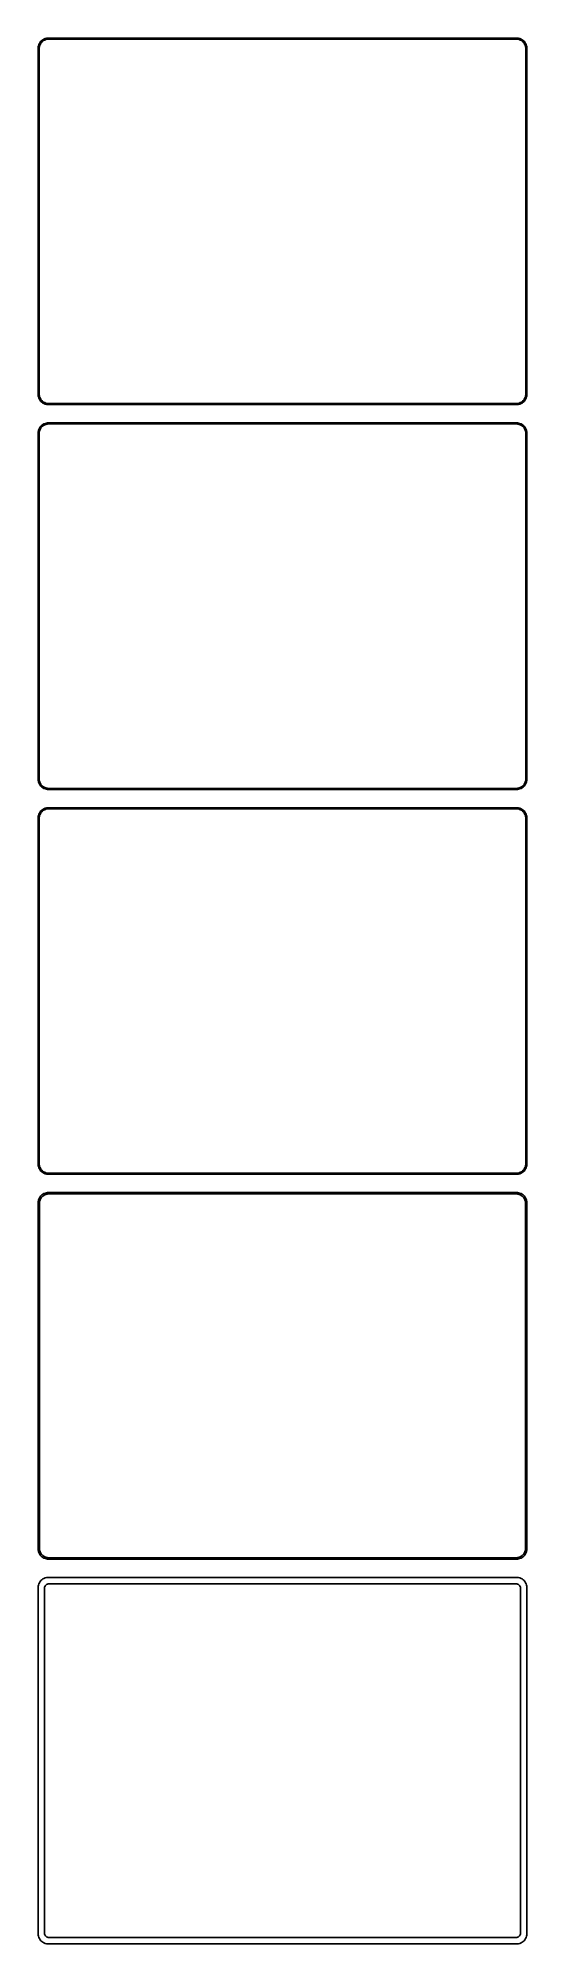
# Model space of a CAD drawing. Header units: metres. Extents: x -120 to 120, y 855 to 1791.
import ezdxf

# ---------------------------------------------------------------- set-up
doc = ezdxf.new("R2010")
doc.units = ezdxf.units.M

msp = doc.modelspace()

# ---------------------------------------------------------------- linework, layer by layer
for p, q in [((-119.649, 1787.84), (-119.843, 1787.24)), ((-119.382, 1788.41), (-119.649, 1787.84)), ((-119.045, 1788.94), (-119.382, 1788.41)), ((-119.166, 1787.5), (-118.912, 1788.04)), ((-118.645, 1789.42), (-119.045, 1788.94)), ((-118.912, 1788.04), (-118.593, 1788.54)), ((-118.187, 1789.85), (-118.645, 1789.42)), ((-118.593, 1788.54), (-118.213, 1789)), ((-118.213, 1789), (-117.778, 1789.41)), ((-117.679, 1790.22), (-118.187, 1789.85)), ((-117.778, 1789.41), (-117.295, 1789.76)), ((-117.129, 1790.52), (-117.679, 1790.22)), ((-117.295, 1789.76), (-116.772, 1790.05)), ((-116.545, 1790.76), (-117.129, 1790.52)), ((-116.772, 1790.05), (-116.218, 1790.27)), ((-115.937, 1790.91), (-116.545, 1790.76)), ((-116.218, 1790.27), (-115.64, 1790.42)), ((-115.314, 1790.99), (-115.937, 1790.91)), ((-115.64, 1790.42), (-115.048, 1790.49)), ((115.314, 1790.99), (-115.314, 1790.99)), ((-115.048, 1790.49), (115.048, 1790.49)), ((115.048, 1790.49), (115.64, 1790.42)), ((115.937, 1790.91), (115.314, 1790.99)), ((115.64, 1790.42), (116.218, 1790.27)), ((116.545, 1790.76), (115.937, 1790.91)), ((116.218, 1790.27), (116.772, 1790.05)), ((117.129, 1790.52), (116.545, 1790.76)), ((116.772, 1790.05), (117.295, 1789.76)), ((117.679, 1790.22), (117.129, 1790.52)), ((117.295, 1789.76), (117.778, 1789.41)), ((118.187, 1789.85), (117.679, 1790.22)), ((117.778, 1789.41), (118.213, 1789)), ((118.645, 1789.42), (118.187, 1789.85)), ((118.213, 1789), (118.593, 1788.54)), ((118.593, 1788.54), (118.912, 1788.04)), ((119.045, 1788.94), (118.645, 1789.42)), ((118.912, 1788.04), (119.166, 1787.5)), ((119.382, 1788.41), (119.045, 1788.94)), ((119.649, 1787.84), (119.382, 1788.41)), ((119.843, 1787.24), (119.649, 1787.84)), ((-119.961, 1786.63), (-120, 1786)), ((-120, 1786), (-120, 1616)), ((-119.843, 1787.24), (-119.961, 1786.63)), ((-119.5, 1785.75), (-119.463, 1786.35)), ((-119.5, 1616.25), (-119.5, 1785.75)), ((-119.463, 1786.35), (-119.351, 1786.93)), ((-119.351, 1786.93), (-119.166, 1787.5)), ((119.166, 1787.5), (119.351, 1786.93)), ((119.351, 1786.93), (119.463, 1786.35)), ((119.463, 1786.35), (119.5, 1785.75)), ((119.5, 1785.75), (119.5, 1616.25)), ((119.961, 1786.63), (119.843, 1787.24)), ((120, 1786), (119.961, 1786.63)), ((120, 1616), (120, 1786)), ((-120, 1616), (-119.961, 1615.37)), ((-119.961, 1615.37), (-119.843, 1614.76)), ((-119.843, 1614.76), (-119.649, 1614.16)), ((-119.649, 1614.16), (-119.382, 1613.59)), ((-119.463, 1615.65), (-119.5, 1616.25)), ((-119.351, 1615.07), (-119.463, 1615.65)), ((-119.382, 1613.59), (-119.045, 1613.06)), ((-119.166, 1614.5), (-119.351, 1615.07)), ((-118.912, 1613.96), (-119.166, 1614.5)), ((-119.045, 1613.06), (-118.645, 1612.58)), ((-118.593, 1613.46), (-118.912, 1613.96)), ((-118.645, 1612.58), (-118.187, 1612.15)), ((-118.213, 1613), (-118.593, 1613.46)), ((-117.778, 1612.59), (-118.213, 1613)), ((-118.187, 1612.15), (-117.679, 1611.78)), ((-117.295, 1612.24), (-117.778, 1612.59)), ((-117.679, 1611.78), (-117.129, 1611.48)), ((-116.772, 1611.95), (-117.295, 1612.24)), ((-117.129, 1611.48), (-116.545, 1611.24)), ((-116.218, 1611.73), (-116.772, 1611.95)), ((-116.545, 1611.24), (-115.937, 1611.09)), ((-115.64, 1611.58), (-116.218, 1611.73)), ((-115.937, 1611.09), (-115.314, 1611.01)), ((-115.048, 1611.51), (-115.64, 1611.58)), ((-115.314, 1611.01), (115.314, 1611.01)), ((115.048, 1611.51), (-115.048, 1611.51)), ((115.64, 1611.58), (115.048, 1611.51)), ((115.314, 1611.01), (115.937, 1611.09)), ((116.218, 1611.73), (115.64, 1611.58)), ((115.937, 1611.09), (116.545, 1611.24)), ((116.772, 1611.95), (116.218, 1611.73)), ((116.545, 1611.24), (117.129, 1611.48)), ((117.295, 1612.24), (116.772, 1611.95)), ((117.129, 1611.48), (117.679, 1611.78)), ((117.778, 1612.59), (117.295, 1612.24)), ((117.679, 1611.78), (118.187, 1612.15)), ((118.213, 1613), (117.778, 1612.59)), ((118.187, 1612.15), (118.645, 1612.58)), ((118.593, 1613.46), (118.213, 1613)), ((118.912, 1613.96), (118.593, 1613.46)), ((118.645, 1612.58), (119.045, 1613.06)), ((119.166, 1614.5), (118.912, 1613.96)), ((119.045, 1613.06), (119.382, 1613.59)), ((119.351, 1615.07), (119.166, 1614.5)), ((119.463, 1615.65), (119.351, 1615.07)), ((119.382, 1613.59), (119.649, 1614.16)), ((119.5, 1616.25), (119.463, 1615.65)), ((119.649, 1614.16), (119.843, 1614.76)), ((119.843, 1614.76), (119.961, 1615.37)), ((119.961, 1615.37), (120, 1616)), ((-118.187, 1600.85), (-118.645, 1600.42)), ((-117.679, 1601.22), (-118.187, 1600.85)), ((-117.778, 1600.41), (-117.295, 1600.76)), ((-117.129, 1601.52), (-117.679, 1601.22)), ((-117.295, 1600.76), (-116.772, 1601.05)), ((-116.545, 1601.76), (-117.129, 1601.52)), ((-116.772, 1601.05), (-116.218, 1601.27)), ((-115.937, 1601.91), (-116.545, 1601.76)), ((-116.218, 1601.27), (-115.64, 1601.42)), ((-115.314, 1601.99), (-115.937, 1601.91)), ((-115.64, 1601.42), (-115.048, 1601.49)), ((115.314, 1601.99), (-115.314, 1601.99)), ((-115.048, 1601.49), (115.048, 1601.49)), ((115.048, 1601.49), (115.64, 1601.42)), ((115.937, 1601.91), (115.314, 1601.99)), ((115.64, 1601.42), (116.218, 1601.27)), ((116.545, 1601.76), (115.937, 1601.91)), ((116.218, 1601.27), (116.772, 1601.05)), ((117.129, 1601.52), (116.545, 1601.76)), ((116.772, 1601.05), (117.295, 1600.76)), ((117.679, 1601.22), (117.129, 1601.52)), ((117.295, 1600.76), (117.778, 1600.41)), ((118.187, 1600.85), (117.679, 1601.22)), ((118.645, 1600.42), (118.187, 1600.85)), ((-119.961, 1597.63), (-120, 1597)), ((-120, 1597), (-120, 1427)), ((-119.843, 1598.24), (-119.961, 1597.63)), ((-119.649, 1598.84), (-119.843, 1598.24)), ((-119.382, 1599.41), (-119.649, 1598.84)), ((-119.5, 1596.75), (-119.463, 1597.35)), ((-119.5, 1427.25), (-119.5, 1596.75)), ((-119.463, 1597.35), (-119.351, 1597.93)), ((-119.045, 1599.94), (-119.382, 1599.41)), ((-119.351, 1597.93), (-119.166, 1598.5)), ((-119.166, 1598.5), (-118.912, 1599.04)), ((-118.645, 1600.42), (-119.045, 1599.94)), ((-118.912, 1599.04), (-118.593, 1599.54)), ((-118.593, 1599.54), (-118.213, 1600)), ((-118.213, 1600), (-117.778, 1600.41)), ((117.778, 1600.41), (118.213, 1600)), ((118.213, 1600), (118.593, 1599.54)), ((118.593, 1599.54), (118.912, 1599.04)), ((119.045, 1599.94), (118.645, 1600.42)), ((118.912, 1599.04), (119.166, 1598.5)), ((119.382, 1599.41), (119.045, 1599.94)), ((119.166, 1598.5), (119.351, 1597.93)), ((119.351, 1597.93), (119.463, 1597.35)), ((119.649, 1598.84), (119.382, 1599.41)), ((119.463, 1597.35), (119.5, 1596.75)), ((119.5, 1596.75), (119.5, 1427.25)), ((119.843, 1598.24), (119.649, 1598.84)), ((119.961, 1597.63), (119.843, 1598.24)), ((120, 1597), (119.961, 1597.63)), ((120, 1427), (120, 1597)), ((-120, 1427), (-119.961, 1426.37)), ((-119.961, 1426.37), (-119.843, 1425.76)), ((-119.843, 1425.76), (-119.649, 1425.16)), ((-119.649, 1425.16), (-119.382, 1424.59)), ((-119.463, 1426.65), (-119.5, 1427.25)), ((-119.351, 1426.07), (-119.463, 1426.65)), ((-119.382, 1424.59), (-119.045, 1424.06)), ((-119.166, 1425.5), (-119.351, 1426.07)), ((-118.912, 1424.96), (-119.166, 1425.5)), ((-119.045, 1424.06), (-118.645, 1423.58)), ((-118.593, 1424.46), (-118.912, 1424.96)), ((-118.645, 1423.58), (-118.187, 1423.15)), ((-118.213, 1424), (-118.593, 1424.46)), ((-117.778, 1423.59), (-118.213, 1424)), ((-118.187, 1423.15), (-117.679, 1422.78)), ((-117.295, 1423.24), (-117.778, 1423.59)), ((-117.679, 1422.78), (-117.129, 1422.48)), ((-116.772, 1422.95), (-117.295, 1423.24)), ((-116.218, 1422.73), (-116.772, 1422.95)), ((-115.64, 1422.58), (-116.218, 1422.73)), ((116.218, 1422.73), (115.64, 1422.58)), ((116.772, 1422.95), (116.218, 1422.73)), ((117.295, 1423.24), (116.772, 1422.95)), ((117.129, 1422.48), (117.679, 1422.78)), ((117.778, 1423.59), (117.295, 1423.24)), ((117.679, 1422.78), (118.187, 1423.15)), ((118.213, 1424), (117.778, 1423.59)), ((118.187, 1423.15), (118.645, 1423.58)), ((118.593, 1424.46), (118.213, 1424)), ((118.912, 1424.96), (118.593, 1424.46)), ((118.645, 1423.58), (119.045, 1424.06)), ((119.166, 1425.5), (118.912, 1424.96)), ((119.045, 1424.06), (119.382, 1424.59)), ((119.351, 1426.07), (119.166, 1425.5)), ((119.463, 1426.65), (119.351, 1426.07)), ((119.382, 1424.59), (119.649, 1425.16)), ((119.5, 1427.25), (119.463, 1426.65)), ((119.649, 1425.16), (119.843, 1425.76)), ((119.843, 1425.76), (119.961, 1426.37)), ((119.961, 1426.37), (120, 1427)), ((-117.129, 1422.48), (-116.545, 1422.24)), ((-116.545, 1422.24), (-115.937, 1422.09)), ((-115.937, 1422.09), (-115.314, 1422.01)), ((-115.048, 1422.51), (-115.64, 1422.58)), ((-115.314, 1422.01), (115.314, 1422.01)), ((115.048, 1422.51), (-115.048, 1422.51)), ((115.64, 1422.58), (115.048, 1422.51)), ((115.314, 1422.01), (115.937, 1422.09)), ((115.937, 1422.09), (116.545, 1422.24)), ((116.545, 1422.24), (117.129, 1422.48)), ((-119.961, 1408.63), (-120, 1408)), ((-120, 1408), (-120, 1238)), ((-119.843, 1409.24), (-119.961, 1408.63)), ((-119.649, 1409.84), (-119.843, 1409.24)), ((-119.382, 1410.41), (-119.649, 1409.84)), ((-119.5, 1407.75), (-119.463, 1408.35)), ((-119.5, 1238.25), (-119.5, 1407.75)), ((-119.463, 1408.35), (-119.351, 1408.93)), ((-119.045, 1410.94), (-119.382, 1410.41)), ((-119.351, 1408.93), (-119.166, 1409.5)), ((-119.166, 1409.5), (-118.912, 1410.04)), ((-118.645, 1411.42), (-119.045, 1410.94)), ((-118.912, 1410.04), (-118.593, 1410.54)), ((-118.187, 1411.85), (-118.645, 1411.42)), ((-118.593, 1410.54), (-118.213, 1411)), ((-118.213, 1411), (-117.778, 1411.41)), ((-117.679, 1412.22), (-118.187, 1411.85)), ((-117.778, 1411.41), (-117.295, 1411.76)), ((-117.129, 1412.52), (-117.679, 1412.22)), ((-117.295, 1411.76), (-116.772, 1412.05)), ((-116.545, 1412.76), (-117.129, 1412.52)), ((-116.772, 1412.05), (-116.218, 1412.27)), ((-115.937, 1412.91), (-116.545, 1412.76)), ((-116.218, 1412.27), (-115.64, 1412.42)), ((-115.314, 1412.99), (-115.937, 1412.91)), ((-115.64, 1412.42), (-115.048, 1412.49)), ((115.314, 1412.99), (-115.314, 1412.99)), ((-115.048, 1412.49), (115.048, 1412.49)), ((115.048, 1412.49), (115.64, 1412.42)), ((115.937, 1412.91), (115.314, 1412.99)), ((115.64, 1412.42), (116.218, 1412.27)), ((116.545, 1412.76), (115.937, 1412.91)), ((116.218, 1412.27), (116.772, 1412.05)), ((117.129, 1412.52), (116.545, 1412.76)), ((116.772, 1412.05), (117.295, 1411.76)), ((117.679, 1412.22), (117.129, 1412.52)), ((117.295, 1411.76), (117.778, 1411.41)), ((118.187, 1411.85), (117.679, 1412.22)), ((117.778, 1411.41), (118.213, 1411)), ((118.645, 1411.42), (118.187, 1411.85)), ((118.213, 1411), (118.593, 1410.54)), ((118.593, 1410.54), (118.912, 1410.04)), ((119.045, 1410.94), (118.645, 1411.42)), ((118.912, 1410.04), (119.166, 1409.5)), ((119.382, 1410.41), (119.045, 1410.94)), ((119.166, 1409.5), (119.351, 1408.93)), ((119.351, 1408.93), (119.463, 1408.35)), ((119.649, 1409.84), (119.382, 1410.41)), ((119.463, 1408.35), (119.5, 1407.75)), ((119.5, 1407.75), (119.5, 1238.25)), ((119.843, 1409.24), (119.649, 1409.84)), ((119.961, 1408.63), (119.843, 1409.24)), ((120, 1408), (119.961, 1408.63)), ((120, 1238), (120, 1408)), ((-120, 1238), (-119.961, 1237.37)), ((-119.961, 1237.37), (-119.843, 1236.76)), ((-119.843, 1236.76), (-119.649, 1236.16)), ((-119.649, 1236.16), (-119.382, 1235.59)), ((-119.463, 1237.65), (-119.5, 1238.25)), ((-119.351, 1237.07), (-119.463, 1237.65)), ((-119.382, 1235.59), (-119.045, 1235.06)), ((-119.166, 1236.5), (-119.351, 1237.07)), ((-118.912, 1235.96), (-119.166, 1236.5)), ((-118.593, 1235.46), (-118.912, 1235.96)), ((118.912, 1235.96), (118.593, 1235.46)), ((119.166, 1236.5), (118.912, 1235.96)), ((119.045, 1235.06), (119.382, 1235.59)), ((119.351, 1237.07), (119.166, 1236.5)), ((119.463, 1237.65), (119.351, 1237.07)), ((119.382, 1235.59), (119.649, 1236.16)), ((119.5, 1238.25), (119.463, 1237.65)), ((119.649, 1236.16), (119.843, 1236.76)), ((119.843, 1236.76), (119.961, 1237.37)), ((119.961, 1237.37), (120, 1238)), ((-119.045, 1235.06), (-118.645, 1234.58)), ((-118.645, 1234.58), (-118.187, 1234.15)), ((-118.213, 1235), (-118.593, 1235.46)), ((-117.778, 1234.59), (-118.213, 1235)), ((-118.187, 1234.15), (-117.679, 1233.78)), ((-117.295, 1234.24), (-117.778, 1234.59)), ((-117.679, 1233.78), (-117.129, 1233.48)), ((-116.772, 1233.95), (-117.295, 1234.24)), ((-117.129, 1233.48), (-116.545, 1233.24)), ((-116.218, 1233.73), (-116.772, 1233.95)), ((-116.545, 1233.24), (-115.937, 1233.09)), ((-115.64, 1233.58), (-116.218, 1233.73)), ((-115.937, 1233.09), (-115.314, 1233.01)), ((-115.048, 1233.51), (-115.64, 1233.58)), ((-115.314, 1233.01), (115.314, 1233.01)), ((115.048, 1233.51), (-115.048, 1233.51)), ((115.64, 1233.58), (115.048, 1233.51)), ((115.314, 1233.01), (115.937, 1233.09)), ((116.218, 1233.73), (115.64, 1233.58)), ((115.937, 1233.09), (116.545, 1233.24)), ((116.772, 1233.95), (116.218, 1233.73)), ((116.545, 1233.24), (117.129, 1233.48)), ((117.295, 1234.24), (116.772, 1233.95)), ((117.129, 1233.48), (117.679, 1233.78)), ((117.778, 1234.59), (117.295, 1234.24)), ((117.679, 1233.78), (118.187, 1234.15)), ((118.213, 1235), (117.778, 1234.59)), ((118.187, 1234.15), (118.645, 1234.58)), ((118.593, 1235.46), (118.213, 1235)), ((118.645, 1234.58), (119.045, 1235.06)), ((-119.961, 1219.63), (-120, 1219)), ((-120, 1219), (-120, 1049)), ((-119.843, 1220.24), (-119.961, 1219.63)), ((-119.649, 1220.84), (-119.843, 1220.24)), ((-119.382, 1221.41), (-119.649, 1220.84)), ((-119.045, 1221.94), (-119.382, 1221.41)), ((-119.328, 1218.75), (-119.292, 1219.32)), ((-119.328, 1049.25), (-119.328, 1218.75)), ((-119.292, 1219.32), (-119.185, 1219.89)), ((-119.185, 1219.89), (-119.007, 1220.44)), ((-118.645, 1222.42), (-119.045, 1221.94)), ((-119.007, 1220.44), (-118.762, 1220.96)), ((-118.762, 1220.96), (-118.454, 1221.44)), ((-118.187, 1222.85), (-118.645, 1222.42)), ((-118.454, 1221.44), (-118.088, 1221.88)), ((-117.679, 1223.22), (-118.187, 1222.85)), ((-118.088, 1221.88), (-117.668, 1222.28)), ((-117.129, 1223.52), (-117.679, 1223.22)), ((-117.668, 1222.28), (-117.203, 1222.62)), ((-117.203, 1222.62), (-116.699, 1222.89)), ((-116.545, 1223.76), (-117.129, 1223.52)), ((-116.699, 1222.89), (-116.165, 1223.1)), ((-115.937, 1223.91), (-116.545, 1223.76)), ((-116.165, 1223.1), (-115.608, 1223.25)), ((-115.314, 1223.99), (-115.937, 1223.91)), ((-115.608, 1223.25), (-115.037, 1223.32)), ((115.314, 1223.99), (-115.314, 1223.99)), ((-115.037, 1223.32), (115.037, 1223.32)), ((115.037, 1223.32), (115.608, 1223.25)), ((115.937, 1223.91), (115.314, 1223.99)), ((115.608, 1223.25), (116.165, 1223.1)), ((116.545, 1223.76), (115.937, 1223.91)), ((116.165, 1223.1), (116.699, 1222.89)), ((117.129, 1223.52), (116.545, 1223.76)), ((116.699, 1222.89), (117.203, 1222.62)), ((117.679, 1223.22), (117.129, 1223.52)), ((117.203, 1222.62), (117.668, 1222.28)), ((117.668, 1222.28), (118.088, 1221.88)), ((118.187, 1222.85), (117.679, 1223.22)), ((118.088, 1221.88), (118.454, 1221.44)), ((118.645, 1222.42), (118.187, 1222.85)), ((118.454, 1221.44), (118.762, 1220.96)), ((119.045, 1221.94), (118.645, 1222.42)), ((118.762, 1220.96), (119.007, 1220.44)), ((119.007, 1220.44), (119.185, 1219.89)), ((119.382, 1221.41), (119.045, 1221.94)), ((119.185, 1219.89), (119.292, 1219.32)), ((119.292, 1219.32), (119.328, 1218.75)), ((119.328, 1218.75), (119.328, 1049.25)), ((119.649, 1220.84), (119.382, 1221.41)), ((119.843, 1220.24), (119.649, 1220.84)), ((119.961, 1219.63), (119.843, 1220.24)), ((120, 1219), (119.961, 1219.63)), ((120, 1049), (120, 1219)), ((-120, 1049), (-119.961, 1048.37)), ((-119.961, 1048.37), (-119.843, 1047.76)), ((-119.292, 1048.68), (-119.328, 1049.25)), ((-119.185, 1048.11), (-119.292, 1048.68)), ((119.292, 1048.68), (119.185, 1048.11)), ((119.328, 1049.25), (119.292, 1048.68)), ((119.843, 1047.76), (119.961, 1048.37)), ((119.961, 1048.37), (120, 1049)), ((-119.843, 1047.76), (-119.649, 1047.16)), ((-119.649, 1047.16), (-119.382, 1046.59)), ((-119.382, 1046.59), (-119.045, 1046.06)), ((-119.007, 1047.56), (-119.185, 1048.11)), ((-119.045, 1046.06), (-118.645, 1045.58)), ((-118.762, 1047.04), (-119.007, 1047.56)), ((-118.454, 1046.56), (-118.762, 1047.04)), ((-118.645, 1045.58), (-118.187, 1045.15)), ((-118.088, 1046.12), (-118.454, 1046.56)), ((-118.187, 1045.15), (-117.679, 1044.78)), ((-117.668, 1045.72), (-118.088, 1046.12)), ((-117.679, 1044.78), (-117.129, 1044.48)), ((-117.203, 1045.38), (-117.668, 1045.72)), ((-116.699, 1045.11), (-117.203, 1045.38)), ((-117.129, 1044.48), (-116.545, 1044.24)), ((-116.165, 1044.9), (-116.699, 1045.11)), ((-116.545, 1044.24), (-115.937, 1044.09)), ((-115.608, 1044.75), (-116.165, 1044.9)), ((-115.937, 1044.09), (-115.314, 1044.01)), ((-115.037, 1044.68), (-115.608, 1044.75)), ((-115.314, 1044.01), (115.314, 1044.01)), ((115.037, 1044.68), (-115.037, 1044.68)), ((115.608, 1044.75), (115.037, 1044.68)), ((115.314, 1044.01), (115.937, 1044.09)), ((116.165, 1044.9), (115.608, 1044.75)), ((115.937, 1044.09), (116.545, 1044.24)), ((116.699, 1045.11), (116.165, 1044.9)), ((116.545, 1044.24), (117.129, 1044.48)), ((117.203, 1045.38), (116.699, 1045.11)), ((117.129, 1044.48), (117.679, 1044.78)), ((117.668, 1045.72), (117.203, 1045.38)), ((118.088, 1046.12), (117.668, 1045.72)), ((117.679, 1044.78), (118.187, 1045.15)), ((118.454, 1046.56), (118.088, 1046.12)), ((118.187, 1045.15), (118.645, 1045.58)), ((118.762, 1047.04), (118.454, 1046.56)), ((118.645, 1045.58), (119.045, 1046.06)), ((119.007, 1047.56), (118.762, 1047.04)), ((119.185, 1048.11), (119.007, 1047.56)), ((119.045, 1046.06), (119.382, 1046.59)), ((119.382, 1046.59), (119.649, 1047.16)), ((119.649, 1047.16), (119.843, 1047.76)), ((-119.961, 1030.63), (-120, 1030)), ((-120, 1030), (-120, 860)), ((-119.843, 1031.24), (-119.961, 1030.63)), ((-119.649, 1031.84), (-119.843, 1031.24)), ((-119.382, 1032.41), (-119.649, 1031.84)), ((-119.045, 1032.94), (-119.382, 1032.41)), ((-118.645, 1033.42), (-119.045, 1032.94)), ((-118.187, 1033.85), (-118.645, 1033.42)), ((-117.679, 1034.22), (-118.187, 1033.85)), ((-117.129, 1034.52), (-117.679, 1034.22)), ((-116.545, 1034.76), (-117.129, 1034.52)), ((-116.86, 1029.75), (-116.843, 1030.01)), ((-116.86, 860.25), (-116.86, 1029.75)), ((-116.843, 1030.01), (-116.793, 1030.27)), ((-116.793, 1030.27), (-116.711, 1030.53)), ((-116.711, 1030.53), (-116.599, 1030.77)), ((-116.599, 1030.77), (-116.457, 1030.99)), ((-115.937, 1034.91), (-116.545, 1034.76)), ((-116.457, 1030.99), (-116.288, 1031.19)), ((-116.288, 1031.19), (-116.095, 1031.38)), ((-116.095, 1031.38), (-115.88, 1031.53)), ((-115.314, 1034.99), (-115.937, 1034.91)), ((-115.88, 1031.53), (-115.648, 1031.66)), ((-115.648, 1031.66), (-115.402, 1031.76)), ((-115.402, 1031.76), (-115.145, 1031.82)), ((115.314, 1034.99), (-115.314, 1034.99)), ((-115.145, 1031.82), (-114.882, 1031.86)), ((-114.882, 1031.86), (114.882, 1031.86)), ((114.882, 1031.86), (115.145, 1031.82)), ((115.145, 1031.82), (115.402, 1031.76)), ((115.937, 1034.91), (115.314, 1034.99)), ((115.402, 1031.76), (115.648, 1031.66)), ((115.648, 1031.66), (115.88, 1031.53)), ((115.88, 1031.53), (116.095, 1031.38)), ((116.545, 1034.76), (115.937, 1034.91)), ((116.095, 1031.38), (116.288, 1031.19)), ((116.288, 1031.19), (116.457, 1030.99)), ((116.457, 1030.99), (116.599, 1030.77)), ((117.129, 1034.52), (116.545, 1034.76)), ((116.599, 1030.77), (116.711, 1030.53)), ((116.711, 1030.53), (116.793, 1030.27)), ((116.793, 1030.27), (116.843, 1030.01)), ((116.843, 1030.01), (116.86, 1029.75)), ((116.86, 1029.75), (116.86, 860.25)), ((117.679, 1034.22), (117.129, 1034.52)), ((118.187, 1033.85), (117.679, 1034.22)), ((118.645, 1033.42), (118.187, 1033.85)), ((119.045, 1032.94), (118.645, 1033.42)), ((119.382, 1032.41), (119.045, 1032.94)), ((119.649, 1031.84), (119.382, 1032.41)), ((119.843, 1031.24), (119.649, 1031.84)), ((119.961, 1030.63), (119.843, 1031.24)), ((120, 1030), (119.961, 1030.63)), ((120, 860), (120, 1030)), ((-120, 860), (-119.961, 859.373)), ((-119.961, 859.373), (-119.843, 858.757)), ((-119.843, 858.757), (-119.649, 858.159)), ((-119.649, 858.159), (-119.382, 857.591)), ((-119.382, 857.591), (-119.045, 857.061)), ((-119.045, 857.061), (-118.645, 856.577)), ((-118.645, 856.577), (-118.187, 856.147)), ((-118.187, 856.147), (-117.679, 855.778)), ((-117.679, 855.778), (-117.129, 855.476)), ((-117.129, 855.476), (-116.545, 855.245)), ((-116.843, 859.986), (-116.86, 860.25)), ((-116.793, 859.725), (-116.843, 859.986)), ((-116.711, 859.473), (-116.793, 859.725)), ((-116.599, 859.234), (-116.711, 859.473)), ((-116.457, 859.01), (-116.599, 859.234)), ((-116.545, 855.245), (-115.937, 855.089)), ((-116.288, 858.806), (-116.457, 859.01)), ((-116.095, 858.624), (-116.288, 858.806)), ((-115.88, 858.469), (-116.095, 858.624)), ((-115.937, 855.089), (-115.314, 855.01)), ((-115.648, 858.341), (-115.88, 858.469)), ((-115.402, 858.244), (-115.648, 858.341)), ((-115.145, 858.178), (-115.402, 858.244)), ((-115.314, 855.01), (115.314, 855.01)), ((-114.882, 858.145), (-115.145, 858.178)), ((114.882, 858.145), (-114.882, 858.145)), ((115.145, 858.178), (114.882, 858.145)), ((115.402, 858.244), (115.145, 858.178)), ((115.314, 855.01), (115.937, 855.089)), ((115.648, 858.341), (115.402, 858.244)), ((115.88, 858.469), (115.648, 858.341)), ((116.095, 858.624), (115.88, 858.469)), ((115.937, 855.089), (116.545, 855.245)), ((116.288, 858.806), (116.095, 858.624)), ((116.457, 859.01), (116.288, 858.806)), ((116.599, 859.234), (116.457, 859.01)), ((116.545, 855.245), (117.129, 855.476)), ((116.711, 859.473), (116.599, 859.234)), ((116.793, 859.725), (116.711, 859.473)), ((116.843, 859.986), (116.793, 859.725)), ((116.86, 860.25), (116.843, 859.986)), ((117.129, 855.476), (117.679, 855.778)), ((117.679, 855.778), (118.187, 856.147)), ((118.187, 856.147), (118.645, 856.577)), ((118.645, 856.577), (119.045, 857.061)), ((119.045, 857.061), (119.382, 857.591)), ((119.382, 857.591), (119.649, 858.159)), ((119.649, 858.159), (119.843, 858.757)), ((119.843, 858.757), (119.961, 859.373)), ((119.961, 859.373), (120, 860))]:
    msp.add_line(p, q)

doc.saveas('drawing.dxf')
